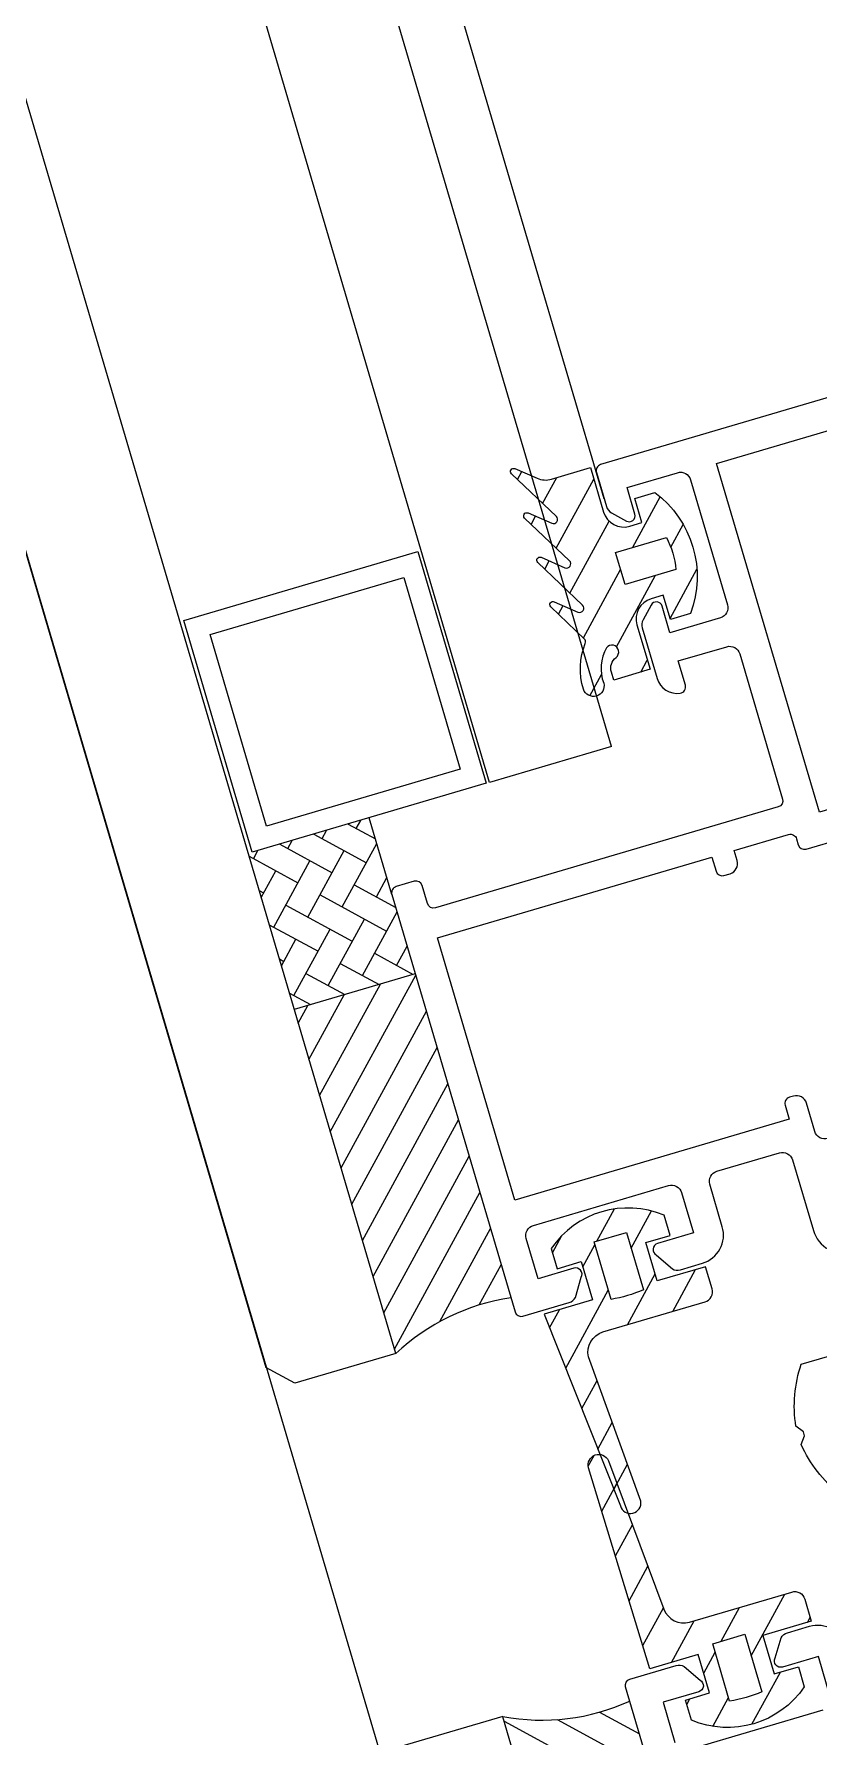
# Model space of a CAD drawing. Header units: millimetres. Extents: x 62878 to 70819, y -67946 to -61850.
# Drawn here: x 64532.79 to 64536.52, y -66839.57 to -66831.47 of the extents above; entities that cross this region are included whole.
import ezdxf

# ---------------------------------------------------------------- set-up
doc = ezdxf.new("R2010")
doc.units = ezdxf.units.MM
doc.layers.add('alan hesabı1', color=7, linetype='Continuous', plot=False)
doc.layers.add('DOGRAMA', color=171, linetype='Continuous', lineweight=0)
pattern_1 = [(61.42665841833924, (64579.39762743199, -66940.10001006926), (0.1394151397588898, -0.07592747398675415), [])]

# ---------------------------------------------------------------- blocks, each defined once
blk = doc.blocks.new('a2we')
at = {"lineweight": 5, "ltscale": 0.5}
for p, q in [((-196.0144480926461, -415.2868589025547), (-196.5925912144022, -417.2488821181558)), ((-196.0144480926461, -415.2868589025547), (-195.4639709594615, -417.7110762494052)), ((-197.5747968978259, -417.6063757508618), (-196.5747276986959, -417.2423803302317)), ((-194.1582851917165, -418.2620245979042), (-197.5747968978259, -417.6063757508618)), ((-195.1583543907882, -418.6260200186506), (-197.5747968978259, -417.6063757508618)), ((-196.8896500078097, -417.895480952812), (-197.0961171580722, -418.3448917148726)), ((-196.5747276986959, -417.2423803302317), (-194.1582851917165, -418.2620245979042)), ((-197.1143788935161, -419.7428166739272), (-197.1143788935161, -418.4283854465556)), ((-194.1582851917165, -418.2620245979042), (-195.1583543907882, -418.6260200186506)), ((-195.1583543907882, -418.6260200186506), (-194.9264251741961, -419.2953524503964)), ((-194.9154016761394, -420.634479622855), (-194.9154016761394, -419.3608343693425)), ((-198.1144480926461, -420.1068120946153), (-197.1143788935161, -419.7428166739268)), ((-194.9154016761721, -421.4039929561312), (-198.1144480926461, -420.1068120946153)), ((-193.9153324771005, -421.0399975355008), (-198.1144480926461, -420.1068120946153)), ((-197.1143788935161, -419.7428166739268), (-193.9153324771005, -421.0399975355008)), ((-197.1143788935161, -419.7428166739268), (-193.9153324771005, -421.0399975355008)), ((-197.1143788935161, -422.2969096404012), (-197.1143788935162, -420.512330007273)), ((-193.9153324771005, -421.0399975355008), (-194.9154016761721, -421.4039929561312)), ((-194.9154016761721, -423.1885725893157), (-194.9154016761721, -421.4039929561312)), ((-198.1144480926461, -422.6609050610894), (-197.1143788935161, -422.2969096404012)), ((-194.9154016761721, -423.9580859226053), (-198.1144480926461, -422.6609050610894)), ((-193.9153324771005, -423.594090501975), (-198.1144480926461, -422.6609050610894)), ((-197.1143788935161, -422.2969096404012), (-193.9153324771005, -423.594090501975)), ((-197.1143788935161, -422.2969096404012), (-193.9153324771005, -423.594090501975)), ((-197.1143788935161, -424.8510026068752), (-197.1143788935162, -423.0664229737469)), ((-193.9153324771005, -423.594090501975), (-194.9154016761721, -423.9580859226053)), ((-194.9154016761721, -425.7426655557898), (-194.9154016761721, -423.9580859226053)), ((-198.1144480926461, -425.2149980275636), (-197.1143788935161, -424.8510026068752)), ((-194.9154016761721, -426.5121788890793), (-198.1144480926461, -425.2149980275636)), ((-193.9153324771005, -426.1481834684492), (-198.1144480926461, -425.2149980275636)), ((-197.1143788935161, -424.8510026068752), (-193.9153324771005, -426.1481834684492)), ((-197.1143788935161, -424.8510026068752), (-193.9153324771005, -426.1481834684492)), ((-197.1143788935161, -427.3050955733496), (-197.1143788935162, -425.6205159402211)), ((-193.9153324771005, -426.1481834684492), (-194.9154016761721, -426.5121788890793)), ((-194.9154016761721, -428.1967585222638), (-194.9154016761721, -426.5121788890793)), ((-198.1144480926461, -427.669090994038), (-197.1143788935161, -427.3050955733496)), ((-197.1143788935161, -427.3050955733496), (-193.9153324771005, -428.6022764349236)), ((-197.1143788935161, -427.3050955733496), (-193.9153324771005, -428.6022764349236)), ((-194.9154016761721, -428.9662718555534), (-198.1144480926461, -427.669090994038)), ((-193.9153324771005, -428.6022764349236), (-198.1144480926461, -427.669090994038)), ((-197.1143788935161, -429.5591885398237), (-197.1143788935161, -428.0237477951896)), ((-193.9153324771005, -428.6022764349236), (-194.9154016761721, -428.9662718555534)), ((-194.9154016761721, -430.450851488738), (-194.9154016761721, -428.9662718555534)), ((-198.1144480926461, -429.9231839605702), (-197.1143788935161, -429.5591885398237)), ((-194.9154016761721, -431.2203648220857), (-198.1144480926461, -429.9231839605702)), ((-193.9153324771005, -430.8563694013976), (-198.1144480926461, -429.9231839605702)), ((-197.1143788935161, -429.5591885398237), (-193.9153324771005, -430.8563694013976)), ((-197.1143788935161, -429.5591885398237), (-193.9153324771005, -430.8563694013976)), ((-197.1143788935161, -431.8132815063559), (-197.1143788935161, -430.2778407616635)), ((-193.9153324771005, -430.8563694013976), (-194.9154016761721, -431.2203648220857)), ((-194.9154016761721, -432.7049444552304), (-194.9154016761721, -431.2203648220857)), ((-198.1144480926461, -432.177276926986), (-197.1143788935161, -431.8132815063559)), ((-194.9154016761721, -433.4744577885599), (-198.1144480926461, -432.177276926986)), ((-193.9153324771005, -433.1104623678716), (-198.1144480926461, -432.177276926986)), ((-197.1143788935161, -431.8132815063559), (-193.9153324771005, -433.1104623678716)), ((-197.1143788935161, -431.8132815063559), (-193.9153324771005, -433.1104623678716)), ((-197.1143788935161, -434.0673744728301), (-197.1143788935161, -432.5319337281958)), ((-193.9153324771005, -433.1104623678716), (-194.9154016761721, -433.4744577885599)), ((-198.1144480926461, -434.4313698935184), (-197.1143788935161, -434.0673744728301)), ((-197.1143788935161, -434.0673744728301), (-193.9153324771005, -435.364555334404)), ((-197.1143788935161, -434.0673744728301), (-193.9153324771005, -435.364555334404)), ((-194.9154016761721, -434.9590374217446), (-194.9154016761721, -433.4744577885599)), ((-194.9154016761721, -435.7285507550341), (-198.1144480926461, -434.4313698935184)), ((-193.9153324771005, -435.364555334404), (-198.1144480926461, -434.4313698935184)), ((-197.1143788935161, -436.3642339800811), (-197.1143788935161, -434.7860266946118)), ((-193.9153324771005, -435.364555334404), (-194.9154016761721, -435.7285507550341)), ((-194.9154016761721, -437.2558969289955), (-194.9154016761721, -435.7285507550341)), ((-198.1144480926461, -436.7282294008277), (-197.1143788935161, -436.3642339800811)), ((-197.1143788935161, -436.3642339800811), (-193.9153324771005, -437.6614148416551)), ((-197.1143788935161, -436.3642339800811), (-193.9153324771005, -437.6614148416551)), ((-194.9154016761721, -438.0254102623434), (-198.1144480926461, -436.7282294008277)), ((-193.9153324771005, -437.6614148416551), (-198.1144480926461, -436.7282294008277)), ((-197.1143788935161, -438.6610934873901), (-197.1143788935161, -437.1337473134849)), ((-193.9153324771005, -437.6614148416551), (-194.9154016761721, -438.0254102623434)), ((-194.9154016761721, -439.5527564362646), (-194.9154016761721, -438.0254102623434)), ((-198.1144480926461, -439.0250889080787), (-197.1143788935161, -438.6610934873901)), ((-197.1143788935161, -438.6610934873901), (-193.9153324771005, -439.9582743489061)), ((-197.1143788935161, -438.6610934873901), (-193.9153324771005, -439.9582743489061)), ((-194.9154016761721, -440.3222697695944), (-198.1144480926461, -439.0250889080787)), ((-193.9153324771005, -439.9582743489061), (-198.1144480926461, -439.0250889080787)), ((-197.1143788935161, -440.9579529946993), (-197.1143788935161, -439.430606820736)), ((-193.9153324771005, -439.9582743489061), (-194.9154016761721, -440.3222697695944)), ((-194.9154016761721, -441.849615943574), (-194.9154016761721, -440.3222697695944)), ((-198.1144480926461, -441.3219484153295), (-197.1143788935161, -440.9579529946993)), ((-194.9154016761721, -442.6191292769035), (-198.1144480926461, -441.3219484153295)), ((-193.9153324771005, -442.2551338562151), (-198.1144480926461, -441.3219484153295)), ((-197.1143788935161, -440.9579529946993), (-193.9153324771005, -442.2551338562151)), ((-197.1143788935161, -443.2537258831643), (-197.1143788935161, -441.7274663280053)), ((-193.9153324771005, -442.2551338562151), (-194.9154016761721, -442.6191292769035)), ((-194.9154016761721, -444.1453888320787), (-194.9154016761721, -442.6191292769035)), ((-198.1144480926461, -443.6177213039109), (-197.1143788935161, -443.2537258831643)), ((-194.9154016761721, -444.9149021654266), (-198.1144480926461, -443.6177213039109)), ((-193.9153324771005, -444.5509067447383), (-198.1144480926461, -443.6177213039109)), ((-197.1143788935161, -443.2537258831643), (-193.9153324771005, -444.5509067447383)), ((-197.1143788935161, -445.5538642814245), (-197.1143788935161, -444.0232392165685)), ((-193.9153324771005, -444.5509067447383), (-194.9154016761721, -444.9149021654266)), ((-194.9154016761721, -446.4455272302989), (-194.9154016761721, -444.9149021654266)), ((-198.1144480926461, -445.9178597020545), (-197.1143788935161, -445.5538642814245)), ((-193.9153324771005, -446.8510451429402), (-198.1144480926461, -445.9178597020545)), ((-194.9154016761721, -447.2150405636282), (-198.1144480926461, -445.9178597020545)), ((-197.1143788935161, -445.5538642814245), (-193.9153324771005, -446.8510451429402)), ((-197.1143788935161, -445.5538642814245), (-193.9153324771005, -446.8510451429402)), ((-197.1143788935161, -447.8540026795677), (-197.1143788935161, -446.3233776147298)), ((-193.9153324771005, -446.8510451429402), (-194.9154016761721, -447.2150405636282)), ((-197.1143788935161, -447.8540026795677), (-198.1144480926461, -448.2179981003141)), ((-193.9153324771005, -449.1511835411412), (-197.1143788935161, -447.8540026795677)), ((-194.9154016761721, -448.7456656284821), (-194.9154016761721, -447.2150405636282)), ((-194.9154016761721, -449.5151789618299), (-198.1144480926461, -448.2179981003141)), ((-198.1144480926461, -448.2179981003141), (-193.9153324771005, -449.1511835411412)), ((-197.1143788935161, -450.1541410778275), (-197.1143788935161, -448.6235160129718)), ((-193.9153324770423, -449.1511835411412), (-194.9154016761721, -449.5151789618299)), ((-194.9154016761723, -451.0458040266858), (-194.9154016761721, -449.5151789618299)), ((-198.1144480926461, -450.5181364984577), (-197.1143788935161, -450.1541410778275)), ((-197.1143788935161, -450.1541410778275), (-193.9153324770423, -451.4513219393434)), ((-194.9154016761721, -451.8153173600317), (-198.1144480926461, -450.5181364984577)), ((-193.9153324770423, -451.4513219393434), (-198.1144480926461, -450.5181364984577)), ((-197.1143788935161, -453.2868589025547), (-197.1143788935162, -450.9236544111328)), ((-193.9153324770423, -451.4513219393434), (-194.9154016761721, -451.8153173600317)), ((-194.9154016761721, -453.2868589025547), (-194.9154016761721, -451.8153173600317)), ((-192.7980524524961, -453.2868589025547), (-199.230843732796, -453.2868589025547)), ((-199.230843732796, -454.5827171301502), (-199.230843732796, -453.2868589025547)), ((-192.7980524524961, -454.5827171301502), (-192.7980524524961, -453.2868589025547))]:
    blk.add_line(p, q, dxfattribs=at)
blk.add_lwpolyline([(-196.4690204826777, -455.6637351848848), (-196.1125089353335, -455.3998333582319), (-195.9163872499585, -455.3998333582319), (-195.5598757026143, -455.6637351848848)], dxfattribs=at)
for centre, radius, start, end in [((-196.9143788935627, -418.4283854465556), 0.2, 155.3251238657465, 180), ((-195.115401676151, -419.3608343693425), 0.2, 0, 19.11162363728389), ((-195.6603624057317, -449.5292358589606), 6.187568978619671, 234.757305859688, 262.4904896380407), ((-196.3685337795604, -449.5292358589606), 6.187568978619673, 277.5095103619591, 305.2426941403116)]:
    blk.add_arc(centre, radius, start, end, dxfattribs=at)

msp = doc.modelspace()

# ---------------------------------------------------------------- hatches: boundary and pattern name
at = {"layer": 'DOGRAMA', "lineweight": -2}
h = msp.add_hatch(dxfattribs=at)
h.set_pattern_fill('ANSI31', color=256, scale=0.05, angle=433.5057849383392, style=0)
h.set_pattern_definition(pattern_1)
edge = h.paths.add_edge_path(flags=16)
edge.add_arc((64535.44369745046, -66834.0544129838), 0.3999999999720696, 4.889699399262383, 27.963617464893787, ccw=False)
edge.add_line((64535.84224170495, -66834.02031786404), (64535.60060602276, -66834.09155729577))
edge.add_line((64535.60060602276, -66834.09155729577), (64535.55535997908, -66833.93808809516))
edge.add_line((64535.55535997908, -66833.93808809516), (64535.79699566121, -66833.86684866347))
edge = h.paths.add_edge_path()
edge.add_arc((64535.44369745038, -66834.05441298374), 0.500000000021013, -20.443239226140918, 53.29655606494441, ccw=False)
edge.add_line((64535.91220678381, -66834.22905262557), (64535.81628853347, -66834.2573314029))
edge.add_line((64535.81628853347, -66834.2573314029), (64535.78235400066, -66834.1422295024))
edge.add_line((64535.78235400066, -66834.1422295024), (64535.72480305048, -66834.15919676883))
edge.add_arc((64535.7530818278, -66834.25511501922), 0.1000000000190303, 106.426658416074, 196.426658416074)
edge.add_line((64535.65716357741, -66834.28339379653), (64535.71937688751, -66834.4944139473))
edge.add_line((64535.71937688751, -66834.4944139473), (64535.54672403682, -66834.5453157465))
edge.add_line((64535.54672403682, -66834.5453157465), (64535.53555974682, -66834.50744780205))
edge.add_arc((64535.59790660952, -66834.48906659681), 0.06499999996777653, 128.0173228972198, 196.4266584142898, ccw=False)
edge.add_arc((64535.53773971889, -66834.41210446235), 0.03268943073824274, 308.0173228992017, 501.8569375391435)
edge.add_arc((64535.68547464709, -66834.49000289697), 0.1992591642461288, 150.5104368732562, 200.7763440331419)
edge.add_arc((64535.45082973238, -66834.57355830408), 0.05002797726514716, -162.60118294524534, 14.912053349840505, ccw=False)
edge.add_arc((64535.71169471373, -66834.49200044808), 0.323345041266612, 158.0409955245116, 197.3673056790822, ccw=False)
edge.add_arc((64535.39325878843, -66834.36360894205), 0.01999999997766502, 338.0409955914636, 406.4266584701288)
edge.add_line((64535.40704443897, -66834.3491190891), (64535.24762828644, -66834.19745051234))
edge.add_arc((64535.25796752439, -66834.18658312263), 0.01500000001001836, 66.42665839483561, 226.4266583543515, ccw=False)
edge.add_line((64535.2639663638, -66834.17283488908), (64535.37681518301, -66834.22207481072))
edge.add_arc((64535.38481363554, -66834.20374383265), 0.01999999999910828, 246.4266584020146, 406.4266584233569)
edge.add_line((64535.39859928612, -66834.1892539797), (64535.18541497638, -66833.98643036155))
edge.add_arc((64535.19575421431, -66833.97556297183), 0.01500000000551554, 66.42665842030851, 226.4266584530703, ccw=False)
edge.add_line((64535.20175305371, -66833.96181473827), (64535.31460187292, -66834.0110546599))
edge.add_arc((64535.32260032546, -66833.99272368183), 0.0200000000020181, 246.42665838291, 406.4266583644191)
edge.add_line((64535.33638597605, -66833.9782338289), (64535.12320166629, -66833.77541021074))
edge.add_arc((64535.13354090421, -66833.76454282102), 0.01500000000551554, 66.42665844578119, 226.4266584530703, ccw=False)
edge.add_line((64535.13953974361, -66833.75079458747), (64535.25238856284, -66833.80003450908))
edge.add_arc((64535.26038701536, -66833.78170353103), 0.0199999999799511, 246.4266584235519, 406.4266584097233)
edge.add_line((64535.27417266593, -66833.76721367809), (64535.06098835619, -66833.56439005992))
edge.add_arc((64535.0713275941, -66833.55352267022), 0.01499999998494241, 66.42665842355183, 226.4266584550274, ccw=False)
edge.add_line((64535.07732643349, -66833.53977443668), (64535.18261748659, -66833.58571663826))
edge.add_arc((64535.22260974923, -66833.49406174792), 0.09999999997808247, 246.4266584249402, 286.4266584231474)
edge.add_line((64535.25088852655, -66833.58997999826), (64535.43658911433, -66833.53523144365))
edge.add_line((64535.43658911433, -66833.53523144365), (64535.49880242441, -66833.74625159444))
edge.add_arc((64535.59472067478, -66833.7179728171), 0.1000000000091874, 196.4266584264292, 286.4266584224305)
edge.add_line((64535.62299945211, -66833.81389106748), (64535.68055040233, -66833.79692380111))
edge.add_line((64535.68055040233, -66833.79692380111), (64535.64661586955, -66833.68182190067))
edge.add_line((64535.64661586955, -66833.68182190067), (64535.74253411991, -66833.65354312335))
h = msp.add_hatch(dxfattribs=at)
h.set_pattern_fill('AR-HBONE', color=256, scale=0.03, angle=433.5057849383392, style=0)
h.set_pattern_definition([(331.4266584183393, (64567.57450263528, -66821.11333146712), (0.1627786686581245, 0.04799067648917342), [0.359999999999998, -0.1199999999999995]), (61.42665841833924, (64567.67988730782, -66821.1707254632), (0.1627786686581245, 0.04799067648917342), [0.3599999999999978, -0.1199999999999994])])
h.paths.add_polyline_path([(64534.45532005728, -66835.44049022862), (64534.38462311403, -66835.2006946027), (64533.80911361178, -66835.37036726659), (64534.02784368563, -66836.11227367047), (64534.60335318781, -66835.9426010066)])
h = msp.add_hatch(dxfattribs=at)
h.set_pattern_fill('ANSI31', color=256, scale=0.03999999999999999, angle=433.5057849383392, style=0)
h.set_pattern_definition([(61.42665841833924, (64585.13821922708, -66959.57141489383), (0.1115321118071118, -0.06074197918940329), [])])
h.paths.add_polyline_path([(64534.65517275694, -66836.21561289529, 0.4142135623420975), (64534.68932693956, -66836.2342137504), (64535.05765801409, -66837.48354896145, 0.1532309010706403), (64534.51042728921, -66837.74913987567), (64534.10604077364, -66836.37750889544)])
h.paths.add_polyline_path([(64534.60335318781, -66835.9426010066), (64534.67377361205, -66836.1814587127, 0.4142135623575963), (64534.65517275694, -66836.21561289529), (64534.10604077364, -66836.37750889544), (64534.02784368563, -66836.11227367047)])
h = msp.add_hatch(dxfattribs=at)
h.set_pattern_fill('ANSI31', color=256, scale=0.05, angle=433.5057849383392, style=0)
h.set_pattern_definition(pattern_1)
edge = h.paths.add_edge_path(flags=16)
edge.add_arc((64535.42344871988, -66836.83238942592), 0.6682513993425899, 279.5509792020501, 293.30233763231524, ccw=False)
edge.add_line((64535.53432839539, -66837.49137776443), (64535.45367899046, -66837.21782457201))
edge.add_line((64535.45367899046, -66837.21782457201), (64535.60714819108, -66837.1725785283))
edge.add_line((64535.60714819108, -66837.1725785283), (64535.687797596, -66837.44613172072))
edge = h.paths.add_edge_path()
edge.add_line((64536.01473893033, -66837.44116830824), (64535.98363227528, -66837.33565823284))
edge.add_line((64535.98363227528, -66837.33565823284), (64535.75342847438, -66837.4035272984))
edge.add_line((64535.75342847438, -66837.4035272984), (64535.69969879749, -66837.2212826227))
edge.add_line((64535.69969879749, -66837.2212826227), (64535.81480069795, -66837.18734808994))
edge.add_line((64535.81480069795, -66837.18734808994), (64535.78652192064, -66837.09142983955))
edge.add_arc((64535.61466423802, -66837.4986508323), 0.442000000016282, 67.11901030178471, 145.7343065325907)
edge.add_line((64535.24937971857, -66837.24979099252), (64535.27765849588, -66837.34570924289))
edge.add_line((64535.27765849588, -66837.34570924289), (64535.39276039633, -66837.31177471012))
edge.add_line((64535.39276039633, -66837.31177471012), (64535.44649007326, -66837.49401938582))
edge.add_line((64535.44649007326, -66837.49401938582), (64535.21628627235, -66837.5618884514))
edge.add_line((64535.21628627235, -66837.5618884514), (64535.57833349473, -66838.47374846898))
edge.add_arc((64535.62629261992, -66838.45960908032), 0.05000000000951513, 196.426658416074, 369.7168216254256)
edge.add_line((64535.67557531789, -66838.45117014194), (64535.42630669943, -66837.7645336802))
edge.add_arc((64535.52380151524, -66837.7422904589), 0.1000000000098155, 106.4266584024372, 192.8519288405483, ccw=False)
edge.add_line((64535.49552273795, -66837.64637220853), (64535.98091919381, -66837.5032668221))
edge.add_arc((64535.96677980515, -66837.45530769692), 0.04999999999761474, 286.4266584287869, 376.4266584344264)
h = msp.add_hatch(dxfattribs=at)
h.set_pattern_fill('ANSI31', color=256, scale=0.05, angle=433.5057849383392, style=0)
h.set_pattern_definition(pattern_1)
edge = h.paths.add_edge_path(flags=16)
edge.add_arc((64535.98701316299, -66838.74393301041), 0.668251399286252, 279.5509792034934, 293.30233763371655, ccw=False)
edge.add_line((64536.09789283851, -66839.40292134885), (64536.01724343366, -66839.12936815646))
edge.add_line((64536.01724343366, -66839.12936815646), (64536.17071263422, -66839.08412211273))
edge.add_line((64536.17071263422, -66839.08412211273), (64536.2513620391, -66839.35767530515))
edge = h.paths.add_edge_path()
edge.add_line((64536.45502801354, -66838.91689542503), (64536.48613466857, -66839.02240550042))
edge.add_line((64536.48613466857, -66839.02240550042), (64536.25593086769, -66839.09027456598))
edge.add_line((64536.25593086769, -66839.09027456598), (64536.30966054455, -66839.27251924168))
edge.add_line((64536.30966054455, -66839.27251924168), (64536.42476244501, -66839.23858470893))
edge.add_line((64536.42476244501, -66839.23858470893), (64536.45304122236, -66839.33450295927))
edge.add_arc((64536.08775670293, -66839.08564311953), 0.4419999999706686, 247.1190103021913, 325.7343065356744, ccw=False)
edge.add_line((64535.91589902034, -66839.49286411224), (64535.88762024295, -66839.39694586188))
edge.add_line((64535.88762024295, -66839.39694586188), (64536.00272214341, -66839.36301132911))
edge.add_line((64536.00272214341, -66839.36301132911), (64535.9489924665, -66839.1807666534))
edge.add_line((64535.9489924665, -66839.1807666534), (64535.71878866564, -66839.24863571895))
edge.add_line((64535.71878866564, -66839.24863571895), (64535.42751741414, -66838.29253071499))
edge.add_arc((64535.47547653932, -66838.27839132634), 0.04999999999144209, 23.136495242287083, 196.426658404795, ccw=False)
edge.add_line((64535.52145510967, -66838.25874517992), (64535.78528583298, -66838.96446711528))
edge.add_arc((64535.8792542665, -66838.93026282455), 0.100000000016426, 200.0013879872976, 286.4266584200727)
edge.add_line((64535.90753304383, -66839.02618107494), (64536.39292949968, -66838.88307568849))
edge.add_arc((64536.40706888833, -66838.93103481368), 0.05000000000745758, 16.426658395363916, 106.42665840807669, ccw=False)
h = msp.add_hatch(dxfattribs=at)
h.set_pattern_fill('ANSI31', color=256, scale=0.03999999999999999, angle=433.5057849383392, style=0)
h.set_pattern_definition([(331.4266584183393, (64511.46255055563, -66709.67230664619), (0.06074197918940329, 0.1115321118071118), [])])
h.paths.add_polyline_path([(64535.97296377991, -66840.68540336243, -0.4142135623420975), (64535.99156463493, -66840.65124917979), (64535.62323356041, -66839.40191396879, -0.1532309010706403), (64535.01944528092, -66839.47566838232), (64535.42383179657, -66840.84729936253)])
h.paths.add_polyline_path([(64536.07753838669, -66840.94286192366), (64536.00711796251, -66840.70400421754, -0.4142135623575963), (64535.97296377991, -66840.68540336243), (64535.42383179657, -66840.84729936253), (64535.50202888452, -66841.11253458752)])

# ---------------------------------------------------------------- linework, layer by layer
at = {"layer": 'alan hesabı1'}
msp.add_lwpolyline([(63724.95426861863, -65595.46300699344), (64131.54280300612, -65475.35181634451), (64132.28794008258, -65475.75773597493), (64579.09331549415, -66991.10609428944), (64176.60329802258, -67109.7100704219), (64175.12696321385, -67104.70251828383), (64170.38691273129, -67106.09998781179)], close=True, dxfattribs=at)
at = {"layer": 'DOGRAMA', "lineweight": -2}
for p, q in [((64534.51042728926, -66837.74913987565), (64506.30412562658, -66742.09049665186)), ((64505.74975427346, -66742.36928222919), (64533.89348766466, -66837.81573187912)), ((64535.53564211836, -66834.86134927488), (64508.73211390126, -66743.96006155794)), ((64534.95658117676, -66835.03206898006), (64508.15661765861, -66744.12977919019)), ((64535.50116876081, -66833.68353547943), (64509.37909767754, -66745.09333645542)), ((64535.53564211836, -66834.86134927488), (64534.95658117676, -66835.03206898006)), ((64534.49208246781, -66835.56518395408), (64534.38462311399, -66835.2006946027)), ((64534.60335318787, -66835.94260100657), (64534.02784368563, -66836.11227367047)), ((64534.60335318787, -66835.94260100657), (64534.02784368563, -66836.11227367047)), ((64534.51042728921, -66837.74913987567), (64534.03083603736, -66837.89053376224)), ((64534.03083603737, -66837.89053376226), (64533.89348766466, -66837.81573187912)), ((64535.0194452809, -66839.47566838229), (64534.53985402906, -66839.61706226888)), ((64563.22605379802, -66935.13510362254), (64535.01975213538, -66839.47646039874))]:
    msp.add_line(p, q, dxfattribs=at)
at = {"layer": 'DOGRAMA', "lineweight": -2, "ltscale": 0.5}
for points in [[(64538.5635240763, -66832.61334330312), (64535.48454823951, -66833.52109205496, 0.4142135623730951), (64535.46425639761, -66833.55835116327), (64535.51212953973, -66833.72073116932, 0.1991096956269791), (64535.53617811119, -66833.75049542995), (64535.60705735489, -66833.78909727724, 0.6680969080520953), (64535.64771093067, -66833.75626063345), (64535.6104649531, -66833.6299267059), (64535.85026057902, -66833.5592297626, -0.4142135623730951), (64535.91235909287, -66833.59304949915), (64536.08768751222, -66834.1877426514, -0.4142135623730951), (64536.05386777568, -66834.24984116528), (64535.81407214977, -66834.32053810856), (64535.77682334428, -66834.19419458914, 0.6680969080520438), (64535.72485825759, -66834.18866393276), (64535.68625641023, -66834.25954317648, 0.1989616347782854), (64535.68220376227, -66834.29760271068), (64535.75290353342, -66834.53740792842, 0.3728392455561729), (64535.86310733834, -66834.60810147373, 0.4568501953068724), (64535.88759697081, -66834.5699255595), (64535.85366243803, -66834.45482365905), (64536.08386623887, -66834.38695459352, -0.4142135623730951), (64536.14596475267, -66834.42077433002), (64536.3495719494, -66835.11138573267, -0.4142135623730951), (64536.32928010748, -66835.14864484099), (64534.69866985125, -66835.62938405534, -0.4142135623730951), (64534.66141074293, -66835.60909221343), (64534.63595984336, -66835.52276578812, 0.4142135623730951), (64534.59870073503, -66835.50247394617), (64534.51237430974, -66835.52792484577, 0.4142135623730951), (64534.49208246781, -66835.56518395408), (64535.07745315824, -66837.55069173669, 0.4142135623730951), (64535.11471226656, -66837.57098357858), (64535.33464322282, -66837.50614317007, 0.1989616347783402), (64535.36441707526, -66837.48209177074), (64535.39255345276, -66837.38607602484, 0.6680475602943508), (64535.35771803822, -66837.34295704539), (64535.18739600101, -66837.39317167026), (64535.13083844641, -66837.20133516956, -0.4142135623730951), (64535.16465818293, -66837.1392366557), (64535.80731046041, -66836.94976884768, -0.4142135623730951), (64535.86940897421, -66836.98358858419), (64535.92596652886, -66837.17542508495), (64535.75564449166, -66837.22563970982, 0.6680475602943992), (64535.74977220082, -66837.28076020237), (64535.82550569658, -66837.3461528603, 0.1991096956271691), (64535.863555639, -66837.3502083362), (64535.96838469482, -66837.31930246048, 0.4142135623730951), (64536.06307995714, -66837.14542662172), (64536.00369452475, -66836.94399829596, -0.4142135623730951), (64536.03751426127, -66836.88189978209), (64536.3348608374, -66836.79423557245, -0.4142135623730951), (64536.39695935127, -66836.82805530896), (64536.49593507185, -66837.16376918524, 0.4142135623730951), (64536.68223061338, -66837.26522839484)], [(64538.79698377697, -66832.74490598447, -0.2621398995659221), (64539.05022366421, -66832.99113095664), (64539.42633140254, -66834.26684368649, -0.4142135623730951), (64539.392511666, -66834.32894220036), (64539.23904246538, -66834.37418824405), (64539.22490307675, -66834.32622911887, 0.4142135623730951), (64539.1628045629, -66834.29240938234), (64539.14362091284, -66834.2980651378, 0.4142135623730951), (64539.1233290709, -66834.33532424612), (64539.14312421501, -66834.40246702138), (64536.52455597997, -66835.17447764207), (64536.03533313246, -66833.51509191075), (64538.65390136742, -66832.74308129001), (64538.67369651161, -66832.81022406528, 0.4142135623730951), (64538.71095561988, -66832.83051590719), (64538.73013926994, -66832.82486015176, 0.3618128521052944), (64538.76572690952, -66832.77168349198)], [(64536.57637840715, -66839.3815448434), (64536.51982085253, -66839.18970834263), (64536.34949881535, -66839.23992296752, -0.6680475602943992), (64536.31466340072, -66839.19680398804), (64536.34280937006, -66839.10078541428, -0.1991096956271691), (64536.37257363068, -66839.07673684284), (64536.47740268648, -66839.04583096711, -0.4142135623730951), (64536.65127852526, -66839.14052622938)], [(64536.18880910677, -66841.32027897614), (64535.60343841633, -66839.33477119349, -0.4142135623730951), (64535.62373025825, -66839.2975120852), (64535.84366121454, -66839.2326716767, -0.1989616347783402), (64535.88172074874, -66839.23672432473), (64535.95744465268, -66839.30211981056, -0.6680475602943508), (64535.95157236186, -66839.3572403031), (64535.78125032465, -66839.40745492798), (64535.83780787932, -66839.59929142873, 0.4142135623730951)], [(64535.89990639315, -66839.63311116525), (64536.54255867059, -66839.44364335723, 0.4142135623730951)]]:
    msp.add_lwpolyline(points, format="xyb", dxfattribs=at)
at = {"layer": 'DOGRAMA', "lineweight": -2}
for points in [[(64535.74253411991, -66833.65354312335, -0.3333333333332296), (64535.91220678381, -66834.22905262557), (64535.81628853347, -66834.2573314029), (64535.78235400066, -66834.1422295024), (64535.72480305048, -66834.15919676883, 0.4142135623730951), (64535.65716357741, -66834.28339379653), (64535.71937688751, -66834.4944139473), (64535.54672403682, -66834.5453157465), (64535.53555974682, -66834.50744780205, -0.3076847592325949), (64535.55787312934, -66834.4378579993, 1.128701775595035), (64535.51203042809, -66834.39191458252, 0.2229122392588673), (64535.49917286567, -66834.56068430029, -0.9785310008372164), (64535.40309071006, -66834.5885177244, -0.1732976222504512), (64535.41180782143, -66834.37108780384, 0.3075716929246892), (64535.40704443897, -66834.3491190891), (64535.24762828644, -66834.19745051234, -0.8390996311771624), (64535.2639663638, -66834.17283488908), (64535.37681518301, -66834.22207481072, 0.8390996311772869), (64535.39859928612, -66834.1892539797), (64535.18541497638, -66833.98643036155, -0.8390996311771624), (64535.20175305371, -66833.96181473827), (64535.31460187292, -66834.0110546599, 0.839099631177325), (64535.33638597605, -66833.9782338289), (64535.12320166629, -66833.77541021074, -0.8390996311769768), (64535.13953974361, -66833.75079458747), (64535.25238856284, -66833.80003450908, 0.8390996311770358), (64535.27417266593, -66833.76721367809), (64535.06098835619, -66833.56439005992, -0.8390996311781366), (64535.07732643349, -66833.53977443668), (64535.18261748659, -66833.58571663826, 0.1763269807084491), (64535.25088852655, -66833.58997999826), (64535.43658911433, -66833.53523144365), (64535.49880242441, -66833.74625159444, 0.4142135623728453), (64535.62299945211, -66833.81389106748), (64535.68055040233, -66833.79692380111), (64535.64661586955, -66833.68182190067)], [(64535.79699566121, -66833.86684866347, -0.1010205144335734), (64535.84224170495, -66834.02031786404), (64535.60060602276, -66834.09155729577), (64535.55535997908, -66833.93808809516)], [(64535.79699566121, -66833.86684866347, -0.1010205144335734), (64535.84224170495, -66834.02031786404), (64535.60060602275, -66834.0915572958), (64535.55535997908, -66833.93808809516)], [(64536.01473893033, -66837.44116830824), (64535.98363227528, -66837.33565823284), (64535.75342847438, -66837.4035272984), (64535.69969879749, -66837.2212826227), (64535.81480069795, -66837.18734808994), (64535.78652192064, -66837.09142983955, 0.3571428571427583), (64535.24937971857, -66837.24979099252), (64535.27765849588, -66837.34570924289), (64535.39276039633, -66837.31177471012), (64535.44649007326, -66837.49401938582), (64535.21628627235, -66837.5618884514), (64535.57833349473, -66838.47374846898, 0.9430953754055073), (64535.67557531789, -66838.45117014194), (64535.42630669943, -66837.7645336802, -0.3960555621610378), (64535.49552273795, -66837.64637220853), (64535.98091919381, -66837.5032668221, 0.4142135623731011)], [(64535.687797596, -66837.44613172072, -0.0600737299861167), (64535.53432839539, -66837.49137776443), (64535.45367899046, -66837.21782457201), (64535.60714819108, -66837.1725785283)], [(64536.45502801354, -66838.91689542503), (64536.48613466857, -66839.02240550042), (64536.25593086769, -66839.09027456598), (64536.30966054455, -66839.27251924168), (64536.42476244501, -66839.23858470893), (64536.45304122236, -66839.33450295927, -0.3571428571427583), (64535.91589902034, -66839.49286411224), (64535.88762024295, -66839.39694586188), (64536.00272214341, -66839.36301132911), (64535.9489924665, -66839.1807666534), (64535.71878866564, -66839.24863571895), (64535.42751741414, -66838.29253071499, -0.9430953754055073), (64535.52145510967, -66838.25874517992), (64535.78528583298, -66838.96446711528, 0.3960555621610378), (64535.90753304383, -66839.02618107494), (64536.39292949968, -66838.88307568849, -0.4142135623731011)], [(64536.2513620391, -66839.35767530515, -0.0600737299861167), (64536.09789283851, -66839.40292134885), (64536.01724343366, -66839.12936815646), (64536.17071263422, -66839.08412211273)]]:
    msp.add_lwpolyline(points, format="xyb", close=True, dxfattribs=at)
for points in [[(64533.8282972619, -66835.36471151114), (64533.50309132273, -66834.26165163192), (64534.61574302703, -66833.93361781504), (64534.94094896618, -66835.03667769427)], [(64533.89593673492, -66835.24051448343), (64533.62728835042, -66834.32929110495), (64534.54810355399, -66834.05781484273), (64534.81675193847, -66834.9690382212)]]:
    msp.add_lwpolyline(points, close=True, dxfattribs=at)
at = {"layer": 'DOGRAMA', "linetype": 'ByBlock', "lineweight": -2}
msp.add_lwpolyline([(64536.56506463829, -66836.72636650685, -0.4142135623730951), (64536.50296612443, -66836.69254677034), (64536.46337583617, -66836.55826121985, 0.4142135623730951), (64536.40127732236, -66836.5244414833), (64536.38209367223, -66836.53009723878, 0.4142135623730951), (64536.36180183038, -66836.56735634708), (64536.38159697449, -66836.63449912232), (64535.07710876951, -66837.01909049382), (64534.70948466439, -66835.77215323907), (64536.01397286936, -66835.38756186758), (64536.03376801349, -66835.4547046428, 0.4142135623730951), (64536.07102712182, -66835.47499648471), (64536.09980259691, -66835.46651285153, 0.4142135623730951), (64536.13362233346, -66835.4044143377), (64536.11948294479, -66835.35645521253), (64536.37846222079, -66835.28010251377, -0.4142135623730951), (64536.41572132907, -66835.30039435568), (64536.42420496227, -66835.32916983079, 0.4142135623730951), (64536.46146407056, -66835.3494616727), (64536.80676977191, -66835.24765807435, -0.4142135623730951)], format="xyb", dxfattribs=at)
at = {"layer": 'DOGRAMA', "lineweight": -2}
for centre, start, end in [((64535.20718660473, -66838.48820169886), 98.46553511375126, 133.3124261373018), ((64535.20383263702, -66838.47682543914), 259.5408907001681, 294.3877817226763)]:
    msp.add_arc(centre, 1.015719411173231, start, end, dxfattribs=at)

# ---------------------------------------------------------------- block references
at = {"layer": 'DOGRAMA', "linetype": 'ByBlock', "lineweight": -2, "xscale": -0.09999999999204405, "yscale": 0.09999999999854481, "zscale": 0.1, "rotation": 286.4266584109327}
msp.add_blockref('a2we', (64574.58918145762, -66806.45141880943), dxfattribs=at)

doc.saveas('drawing.dxf')
